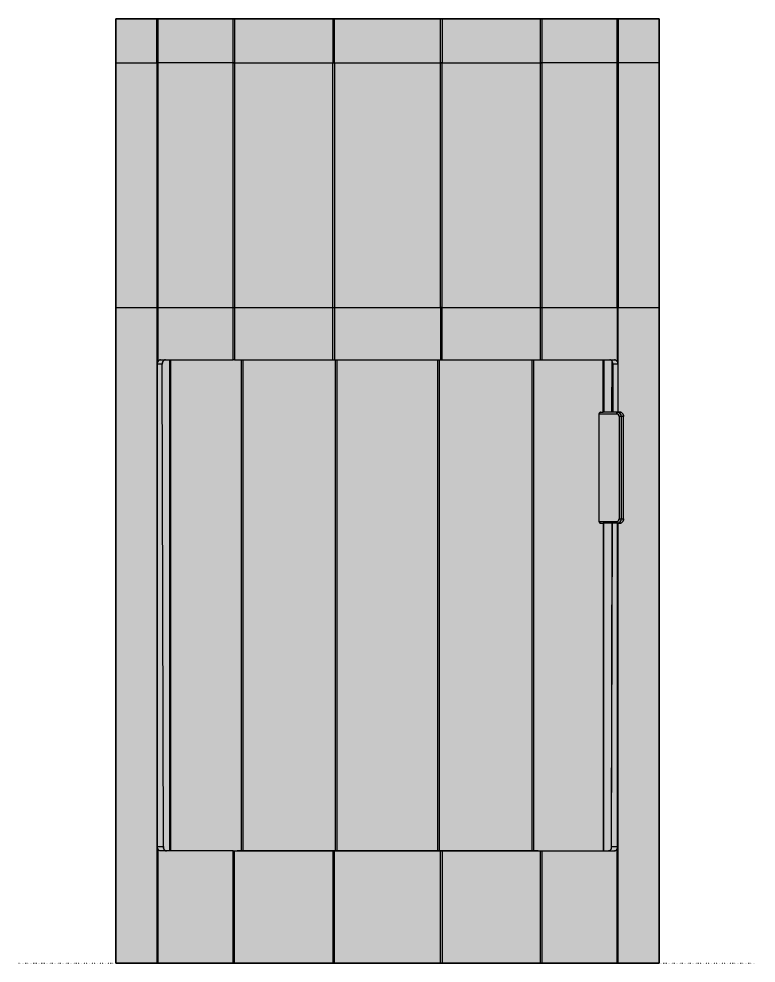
# Model space of a CAD drawing. Header units: millimetres. Extents: x 0 to 1813, y 0 to 648.
# Drawn here: x 0 to 506, y 0 to 648 of the extents above; entities that cross this region are included whole.
import ezdxf

# ---------------------------------------------------------------- set-up
doc = ezdxf.new("R2010")
doc.units = ezdxf.units.MM
doc.linetypes.add('Dots', pattern=[1, 0, -1])
doc.layers.add('Blocks', color=7, linetype='Continuous')
doc.layers.add('Blocks$Fill', color=7, linetype='Continuous', true_color=0xffffff)
for name, color, linetype, lineweight, true_color in [('Blocks$Inner', 7, 'Continuous', 25, 0x007f00), ('Blocks$Outline', 7, 'Continuous', 35, 0xff3f3f), ('Groud', 7, 'Dots', 25, 0x243775)]:
    doc.layers.add(name, color=color, linetype=linetype, lineweight=lineweight, true_color=true_color)

# ---------------------------------------------------------------- blocks, each defined once
blk = doc.blocks.new('Facet Cabinet High Front')
at = {"layer": 'Blocks$Fill'}
blk.add_hatch(color=256, dxfattribs=at).paths.add_polyline_path([(439.27, 618), (439.27, 647.98), (439.2, 648.05), (439.13, 648.05), (410.48, 648.05), (358.91, 648.05), (289.41, 648.05), (94.82, 648.05), (66.95, 648.05), (66.67, 648.05), (66.67, 647.98), (66.6, 647.98), (66.6, 647.91), (66.6, 618), (66.6, 450), (66.6, 0.07), (66.67, 0.07), (66.67, 0), (66.74, 0), (94.82, 0), (95.45, 0), (216.46, 0), (289.41, 0), (290.54, 0), (357.92, 0), (439.2, 0), (439.2, 0.07), (439.27, 0.07), (439.27, 0.14), (439.27, 449.93), (439.27, 617.93)], flags=0)
at = {"layer": 'Blocks$Inner'}
for p, q in [((95.38, 647.91), (95.38, 618.14)), ((146.96, 618.14), (146.96, 647.91)), ((411.19, 647.91), (411.19, 618.14)), ((411.19, 617.93), (411.19, 450.14)), ((411.19, 378.18), (411.19, 449.93)), ((103.36, 413.95), (103.36, 77.12)), ((103.99, 413.95), (103.99, 77.12)), ((152.6, 414.02), (152.6, 77.05)), ((153.59, 414.02), (153.59, 77.05)), ((215.33, 414.16), (216.46, 414.16)), ((217.3, 77.05), (217.3, 414.02)), ((218.43, 77.05), (218.43, 414.02)), ((287.44, 77.05), (287.44, 414.02)), ((288.64, 77.05), (288.64, 414.02)), ((352.28, 77.05), (352.28, 414.02)), ((353.26, 77.05), (353.26, 414.02)), ((401.45, 413.95), (401.45, 378.18)), ((398.98, 378.04), (400.96, 378.18)), ((401.45, 77.12), (401.45, 301.91)), ((411.19, 0.14), (411.19, 301.91)), ((95.38, 78.33), (95.38, 0.14)), ((146.96, 0.14), (146.96, 76.91))]:
    blk.add_line(p, q, dxfattribs=at)
for points in [[(66.6, 647.91), (66.6, 647.98), (66.67, 647.98), (66.67, 648.05), (66.74, 648.05), (66.81, 648.05), (66.88, 648.05), (66.95, 648.05), (66.88, 648.05), (66.81, 648.05), (66.74, 648.05), (66.67, 648.05), (66.67, 647.98), (66.6, 647.98), (66.6, 647.91), (66.6, 618)], [(66.95, 648.05), (94.82, 648.05), (94.89, 648.05), (94.96, 648.05), (95.03, 648.05), (95.1, 648.05), (95.17, 648.05), (95.24, 648.05), (95.38, 648.05), (95.45, 648.05)], [(94.82, 648.05), (94.75, 647.98), (94.75, 647.91)], [(94.75, 618.14), (94.75, 647.91), (94.75, 647.98), (94.82, 648.05), (94.89, 648.05), (94.96, 648.05), (95.03, 648.05), (95.1, 648.05), (95.17, 648.05), (95.24, 648.05), (95.38, 648.05), (95.45, 648.05), (147.03, 648.05), (147.17, 648.05), (147.24, 648.05), (147.38, 648.05), (147.45, 648.05), (147.59, 648.05), (147.74, 648.05), (147.88, 648.05), (147.95, 648.05), (215.4, 648.05), (215.47, 648.05), (215.61, 648.05), (215.75, 648.05), (215.89, 648.05), (216.03, 648.05), (216.17, 648.05), (216.32, 648.05), (216.46, 648.05), (289.41, 648.05), (289.41, 647.98), (289.41, 647.91)], [(147.95, 647.91), (147.95, 647.98), (147.95, 648.05), (147.95, 647.98), (147.95, 647.91), (147.95, 618.14), (147.95, 618.07), (147.95, 618), (147.88, 618), (147.74, 618), (147.59, 618), (147.45, 618), (147.38, 618), (147.24, 618), (147.17, 618), (147.03, 618), (95.45, 618), (95.38, 618), (95.38, 617.93), (95.38, 450.14)], [(147.03, 648.05), (147.17, 648.05), (147.24, 648.05), (147.38, 648.05), (147.45, 648.05), (147.59, 648.05), (147.74, 648.05), (147.88, 648.05), (147.95, 648.05)], [(215.4, 648.05), (215.33, 648.05), (215.33, 647.98), (215.33, 647.91)], [(216.46, 648.05), (216.46, 647.98), (216.46, 647.91)], [(290.54, 648.05), (290.4, 648.05), (290.26, 648.05), (290.12, 648.05), (289.98, 648.05), (289.83, 648.05), (289.69, 648.05), (289.55, 648.05), (289.41, 648.05)], [(290.54, 647.91), (290.54, 647.98), (290.54, 648.05), (290.54, 647.98), (290.54, 647.91), (290.54, 618.14), (290.54, 618.07), (290.54, 618), (290.4, 618), (290.26, 618), (290.12, 618), (289.98, 618), (289.83, 618), (289.69, 618), (289.55, 618), (289.41, 618), (289.41, 618.07), (289.41, 618.14), (289.41, 647.91), (289.41, 647.98), (289.41, 648.05), (289.55, 648.05), (289.69, 648.05), (289.83, 648.05), (289.98, 648.05), (290.12, 648.05), (290.26, 648.05), (290.4, 648.05), (290.54, 648.05), (357.92, 648.05), (358.06, 648.05), (358.2, 648.05), (358.27, 648.05), (358.41, 648.05), (358.56, 648.05), (358.63, 648.05), (358.77, 648.05), (358.84, 648.05), (358.91, 648.05), (358.91, 647.98), (358.91, 647.91), (358.91, 618.14), (358.91, 618.07), (358.84, 618.07), (358.84, 618), (358.91, 618), (358.91, 617.93), (358.91, 450.14), (358.91, 450.07), (358.84, 450), (358.91, 450), (358.91, 449.93), (358.91, 414.16)], [(357.92, 647.91), (357.92, 647.98), (357.92, 648.05)], [(438.99, 618), (439.06, 618), (439.13, 618), (439.2, 618), (439.27, 618), (439.27, 617.93), (439.27, 618), (439.2, 618), (439.13, 618), (439.06, 618), (438.99, 618), (411.05, 618), (410.98, 618), (410.91, 618), (410.84, 618), (410.77, 618), (410.7, 618), (410.63, 618), (410.56, 618), (410.41, 618), (358.84, 618), (358.77, 618), (358.63, 618), (358.56, 618), (358.41, 618), (358.27, 618), (358.2, 618), (358.06, 618), (357.92, 618), (357.92, 618.07), (357.92, 618.14), (357.92, 647.91), (357.92, 647.98), (357.92, 648.05), (358.06, 648.05), (358.2, 648.05), (358.27, 648.05), (358.41, 648.05), (358.56, 648.05), (358.63, 648.05), (358.77, 648.05), (358.84, 648.05), (358.91, 648.05), (358.91, 647.98), (358.91, 647.91)], [(358.84, 648.05), (410.41, 648.05), (410.48, 648.05), (410.48, 647.98), (410.48, 647.91)], [(410.48, 618.14), (410.48, 647.91), (410.48, 647.98), (410.48, 648.05), (410.41, 648.05), (410.56, 648.05), (410.63, 648.05), (410.7, 648.05), (410.77, 648.05), (410.84, 648.05), (410.91, 648.05), (410.98, 648.05), (411.05, 648.05), (438.99, 648.05), (439.06, 648.05), (439.13, 648.05), (439.2, 648.05), (439.27, 647.98), (439.27, 647.91), (439.27, 618)], [(66.6, 450), (66.6, 617.93), (66.6, 618), (66.67, 618), (66.74, 618), (66.81, 618), (66.88, 618), (66.95, 618), (94.82, 618), (94.75, 618), (94.75, 617.93), (94.75, 450.14)], [(94.82, 618), (94.89, 618), (94.96, 618), (95.03, 618), (95.1, 618), (95.17, 618), (95.24, 618), (95.38, 618), (95.45, 618), (95.38, 618), (95.24, 618), (95.17, 618), (95.1, 618), (95.03, 618), (94.96, 618), (94.89, 618), (94.82, 618), (94.75, 618), (94.75, 617.93)], [(146.96, 450.14), (146.96, 617.93), (146.96, 618), (147.03, 618), (147.17, 618), (147.24, 618), (147.38, 618), (147.45, 618), (147.59, 618), (147.74, 618), (147.88, 618), (147.95, 618), (215.4, 618), (215.33, 618.07), (215.33, 618.14)], [(146.96, 617.93), (146.96, 618), (147.03, 618)], [(215.4, 618), (215.33, 618), (215.33, 617.93), (215.33, 618), (215.4, 618), (215.47, 618), (215.61, 618), (215.75, 618), (215.89, 618), (216.03, 618), (216.17, 618), (216.32, 618), (216.46, 618), (216.46, 617.93), (216.46, 450.14), (216.46, 450.07), (216.46, 450), (289.41, 450), (289.41, 450.07), (289.41, 450.14), (289.41, 450.07), (289.41, 450), (289.55, 450), (289.69, 450), (289.83, 450), (289.98, 450), (290.12, 450), (290.26, 450), (290.4, 450), (290.54, 450), (290.54, 450.07), (290.54, 450.14), (290.54, 450.07), (290.54, 450), (290.4, 450), (290.26, 450), (290.12, 450), (289.98, 450), (289.83, 450), (289.69, 450), (289.55, 450), (289.41, 450), (289.41, 449.93), (289.41, 414.16)], [(215.33, 450), (215.33, 449.93), (215.33, 450), (215.4, 450), (215.33, 450), (215.33, 450.07), (215.33, 450.14), (215.33, 617.93)], [(216.46, 618.14), (216.46, 618.07), (216.46, 618), (289.41, 618), (289.55, 618), (289.69, 618), (289.83, 618), (289.98, 618), (290.12, 618), (290.26, 618), (290.4, 618), (290.54, 618), (357.92, 618), (358.06, 618), (358.2, 618), (358.27, 618), (358.41, 618), (358.56, 618), (358.63, 618), (358.77, 618), (358.84, 618), (358.91, 618), (358.91, 617.93)], [(289.41, 450.14), (289.41, 617.93), (289.41, 618), (289.41, 618.07), (289.41, 618.14)], [(290.54, 450.14), (290.54, 617.93), (290.54, 618), (290.54, 618.07), (290.54, 618.14)], [(357.92, 414.16), (357.92, 449.93), (357.92, 450), (357.92, 450.07), (357.92, 450.14), (357.92, 617.93), (357.92, 618), (357.92, 618.07), (357.92, 618.14)], [(439.27, 617.93), (439.27, 449.93), (439.27, 0.14), (439.27, 0.07), (439.2, 0.07), (439.2, 0), (439.13, 0), (439.06, 0), (438.99, 0), (411.05, 0), (410.98, 0), (410.91, 0), (410.84, 0), (410.77, 0), (410.7, 0), (410.63, 0), (410.56, 0), (410.41, 0), (358.84, 0), (358.77, 0), (358.63, 0), (358.56, 0), (358.41, 0), (358.27, 0), (358.2, 0), (358.06, 0), (357.92, 0), (357.92, 0.07), (357.92, 0.14), (357.92, 76.91), (357.92, 76.98), (357.92, 77.05), (357.92, 76.98), (357.92, 76.91)], [(358.91, 618.14), (358.91, 618.07), (358.84, 618.07), (358.84, 618)], [(410.41, 618), (410.56, 618), (410.63, 618), (410.7, 618), (410.77, 618), (410.84, 618), (410.91, 618), (410.98, 618), (411.05, 618)], [(410.41, 450), (410.48, 450), (410.48, 449.93), (410.48, 450), (410.41, 450), (410.48, 450.07), (410.48, 450.14), (410.48, 617.93)], [(94.82, 0), (66.95, 0), (66.88, 0), (66.81, 0), (66.74, 0), (66.67, 0), (66.67, 0.07), (66.6, 0.07), (66.6, 0.14), (66.6, 449.93), (66.6, 450), (66.67, 450), (66.74, 450), (66.81, 450), (66.88, 450), (66.95, 450), (94.82, 450), (94.89, 450), (94.96, 450), (95.03, 450), (95.1, 450), (95.17, 450), (95.24, 450), (95.38, 450), (95.45, 450), (95.38, 450), (95.38, 449.93), (95.38, 412.55)], [(94.82, 450), (94.75, 450), (94.75, 449.93)], [(95.38, 450), (95.24, 450), (95.17, 450), (95.1, 450), (95.03, 450), (94.96, 450), (94.89, 450), (94.82, 450), (94.75, 450), (94.75, 449.93), (94.75, 0.14)], [(95.38, 449.93), (95.38, 450), (95.45, 450), (147.03, 450)], [(146.96, 449.93), (146.96, 450), (147.03, 450), (147.17, 450), (147.24, 450), (147.38, 450), (147.45, 450), (147.59, 450), (147.74, 450), (147.88, 450), (147.95, 450), (147.95, 449.93), (147.95, 414.16), (215.26, 414.16), (215.33, 414.16), (215.33, 449.93)], [(147.95, 414.16), (147.88, 414.16), (146.96, 414.16), (146.96, 449.93), (146.96, 450), (147.03, 450), (147.17, 450), (147.24, 450), (147.38, 450), (147.45, 450), (147.59, 450), (147.74, 450), (147.88, 450), (147.95, 450), (215.4, 450), (215.47, 450), (215.61, 450), (215.75, 450), (215.89, 450), (216.03, 450), (216.17, 450), (216.32, 450), (216.46, 450), (216.46, 449.93), (216.46, 414.16), (289.41, 414.16), (290.54, 414.16), (290.61, 414.16), (357.92, 414.16), (357.99, 414.16), (358.91, 414.16), (358.98, 414.16), (408.72, 414.16)], [(215.33, 450.14), (215.33, 450.07), (215.33, 450), (215.4, 450), (215.47, 450), (215.61, 450), (215.75, 450), (215.89, 450), (216.03, 450), (216.17, 450), (216.32, 450), (216.46, 450), (216.46, 450.07), (216.46, 450.14)], [(290.54, 414.16), (290.54, 449.93), (290.54, 450), (357.92, 450), (358.06, 450), (358.2, 450), (358.27, 450), (358.41, 450), (358.56, 450), (358.63, 450), (358.77, 450), (358.84, 450)], [(357.92, 450.14), (357.92, 450.07), (357.92, 450), (358.06, 450), (358.2, 450), (358.27, 450), (358.41, 450), (358.56, 450), (358.63, 450), (358.77, 450), (358.84, 450), (410.41, 450), (410.56, 450), (410.63, 450), (410.7, 450), (410.77, 450), (410.84, 450), (410.91, 450), (410.98, 450), (411.05, 450), (439.27, 450)], [(358.91, 450.14), (358.91, 450.07), (358.84, 450), (358.91, 450), (358.91, 449.93)], [(410.48, 449.93), (410.48, 412.96), (410.13, 413.46), (409.71, 413.81), (409.21, 414.02), (408.72, 414.16), (409.21, 414.02), (409.71, 413.81), (410.13, 413.46), (410.48, 412.96), (410.84, 412.04), (410.91, 411.06), (410.91, 378.18)], [(410.48, 450.14), (410.48, 450.07), (410.41, 450), (410.56, 450), (410.63, 450), (410.7, 450), (410.77, 450), (410.84, 450), (410.91, 450), (410.98, 450), (411.05, 450)], [(97.22, 77.05), (96.65, 77.12), (96.23, 77.33), (95.81, 77.68), (95.52, 78.18), (95.17, 79.02), (95.1, 79.52), (95.1, 79.87), (95.1, 80.01), (99.12, 80.08), (99.12, 79.94), (99.19, 79.09), (99.55, 78.18), (99.9, 77.72), (100.32, 77.35), (100.68, 77.12), (101.24, 77.05), (100.68, 77.12), (100.32, 77.35), (99.9, 77.72), (99.55, 78.18), (99.19, 79.09), (99.12, 79.94), (99.12, 80.08), (98.42, 410.99), (98.42, 411.06), (98.42, 411.13), (98.42, 411.48), (98.49, 411.97), (98.84, 412.89), (98.49, 411.97), (98.42, 411.48), (98.42, 411.13), (98.42, 411.06), (98.42, 410.99), (98.49, 412.04), (98.84, 412.96), (99.14, 413.44), (99.58, 413.84), (100.02, 414.08), (100.54, 414.16), (100.02, 414.08), (99.58, 413.84), (99.14, 413.44), (98.84, 412.96), (98.84, 412.89)], [(146.96, 77.05), (97.22, 77.05), (96.65, 77.12), (96.23, 77.33), (95.81, 77.68), (95.52, 78.18), (95.17, 79.02), (95.1, 79.52), (95.1, 79.87), (95.1, 80.01), (95.1, 411.06), (95.17, 412.04), (95.52, 412.89), (95.81, 413.45), (96.23, 413.84), (96.65, 414.08), (97.22, 414.16), (96.65, 414.08), (96.23, 413.84), (95.81, 413.45), (95.52, 412.89), (95.45, 412.89), (95.38, 412.96)], [(98.84, 412.96), (98.49, 412.04), (98.42, 410.99), (95.1, 411.06), (95.17, 412.04), (95.52, 412.89)], [(97.15, 414.16), (146.89, 414.16), (146.96, 414.16)], [(412.25, 378.18), (400.96, 378.18), (400.96, 413.95)], [(406.96, 378.18), (407.03, 412.96), (407.03, 412.89), (407.1, 412.89), (406.76, 413.38), (406.35, 413.78), (406.01, 414.03), (405.46, 414.11), (406.01, 414.03), (406.35, 413.78), (406.76, 413.38), (407.1, 412.89), (407.38, 411.97), (407.52, 411.13), (407.52, 411.06), (407.52, 410.99), (407.52, 411.06), (407.52, 411.13), (407.38, 411.97), (407.1, 412.89), (407.03, 412.89), (407.03, 412.96)], [(410.48, 412.96), (410.84, 412.04), (410.91, 411.06), (410.84, 411.06), (410.77, 411.06), (407.52, 410.99), (407.45, 378.18)], [(410.91, 411.06), (410.84, 411.06), (410.77, 411.06)], [(398.98, 301.98), (398.84, 302.05), (398.7, 302.05), (398.56, 302.19), (398.49, 302.33), (398.42, 302.47), (398.35, 302.61), (398.28, 302.82), (398.28, 302.97), (398.28, 377.05), (398.28, 377.26), (398.35, 377.47), (398.42, 377.61), (398.49, 377.75), (398.56, 377.9), (398.7, 377.97), (398.84, 378.04), (398.98, 378.04), (398.84, 378.04), (398.7, 377.97), (398.56, 377.9), (398.49, 377.75), (398.42, 377.61), (398.35, 377.47), (398.28, 377.26), (398.28, 377.05), (410.13, 377.05), (410.77, 376.91), (411.05, 376.77), (411.33, 376.48), (411.54, 376.13), (411.68, 375.78), (411.83, 375.07), (411.83, 305.01), (411.97, 305.01), (412.18, 305.01), (412.39, 305.01), (412.6, 305.01), (412.74, 305.01), (412.95, 305.01), (413.1, 305.01), (413.24, 305.01), (413.1, 304.31), (412.95, 303.67), (412.46, 302.89), (412.04, 302.47), (411.61, 302.19), (410.7, 301.98), (410.56, 302.05), (410.48, 302.05), (410.41, 302.19), (410.34, 302.33), (410.27, 302.47), (410.2, 302.61), (410.2, 302.82), (410.13, 302.97), (410.2, 302.82), (410.2, 302.61), (410.27, 302.47), (410.34, 302.33), (410.41, 302.19), (410.48, 302.05), (410.56, 302.05), (410.7, 301.98), (412.25, 301.91), (400.96, 301.91), (400.96, 77.12)], [(410.13, 377.05), (410.2, 377.26), (410.2, 377.47), (410.27, 377.61), (410.34, 377.75), (410.41, 377.9), (410.48, 377.97), (410.56, 378.04), (410.7, 378.04), (411.61, 377.82), (412.04, 377.54), (412.46, 377.19), (412.95, 376.41), (413.1, 375.78), (413.24, 375.07), (413.1, 375.07), (412.95, 375.07), (412.74, 375.07), (412.6, 375.07), (412.39, 375.07), (412.18, 375.07), (411.97, 375.07), (411.83, 375.07)], [(414.93, 375.14), (414.79, 376.06), (414.37, 376.98), (414.01, 377.47), (413.52, 377.82), (412.95, 378.04), (412.39, 378.18), (412.95, 378.04), (413.52, 377.82), (414.01, 377.47), (414.37, 376.98), (414.79, 376.06), (414.93, 375.14), (414.86, 375.14), (414.79, 375.14)], [(410.13, 302.97), (410.77, 303.11), (411.05, 303.32), (411.33, 303.6), (411.54, 303.88), (411.68, 304.24), (411.83, 305.01), (411.68, 304.24), (411.54, 303.88), (411.33, 303.6), (411.05, 303.32), (410.77, 303.11), (410.13, 302.97), (398.28, 302.97), (398.28, 302.82), (398.35, 302.61), (398.42, 302.47), (398.49, 302.33), (398.56, 302.19), (398.7, 302.05), (398.84, 302.05), (398.98, 301.98), (400.96, 301.91)], [(411.83, 305.01), (411.97, 305.01), (412.18, 305.01), (412.39, 305.01), (412.6, 305.01), (412.74, 305.01), (412.95, 305.01), (413.1, 305.01), (413.24, 305.01), (413.1, 304.31), (412.95, 303.67), (412.46, 302.89), (412.04, 302.47), (411.61, 302.19), (410.7, 301.98)], [(414.79, 304.87), (414.86, 304.87), (414.93, 304.87), (414.79, 304.02), (414.37, 303.04), (414.01, 302.61), (413.52, 302.26), (412.95, 301.98), (412.39, 301.91), (412.25, 301.91)], [(412.39, 301.91), (412.95, 301.98), (413.52, 302.26), (414.01, 302.61), (414.37, 303.04), (414.79, 304.02), (414.93, 304.87)], [(356.23, 77.05), (355.17, 77.05), (290.54, 77.05), (357.92, 77.05), (358.84, 77.05), (358.91, 77.05), (408.65, 77.05), (409.21, 77.12), (409.64, 77.33), (410.06, 77.68), (410.41, 78.18), (410.7, 79.02), (410.77, 80.01), (410.77, 301.91)], [(406.82, 301.91), (406.32, 78.18), (406.67, 79.09), (406.75, 79.59), (406.75, 79.94), (406.75, 80.01), (406.75, 80.08), (407.24, 301.91)], [(95.38, 78.11), (95.45, 78.11), (95.45, 78.18), (95.52, 78.18)], [(406.32, 78.18), (406.04, 77.72), (405.62, 77.35), (405.19, 77.12), (404.63, 77.05), (405.19, 77.12), (405.62, 77.35), (406.04, 77.72), (406.32, 78.18), (406.67, 79.09), (406.75, 79.59), (406.75, 79.94), (406.75, 80.01), (406.75, 80.08), (410.77, 80.01), (410.7, 79.02), (410.41, 78.18), (410.06, 77.68), (409.64, 77.33), (409.21, 77.12), (408.65, 77.05)], [(410.48, 0.14), (410.48, 78.11), (410.48, 78.18), (410.41, 78.18), (410.48, 78.18), (410.48, 78.11)], [(95.45, 0), (95.38, 0), (95.24, 0), (95.17, 0), (95.1, 0), (95.03, 0), (94.96, 0), (94.89, 0), (94.82, 0), (94.89, 0), (94.96, 0), (95.03, 0), (95.1, 0), (95.17, 0), (95.24, 0), (95.38, 0), (95.45, 0), (147.03, 0), (147.17, 0), (147.24, 0), (147.38, 0), (147.45, 0), (147.59, 0), (147.74, 0), (147.88, 0), (147.95, 0), (215.4, 0), (215.47, 0), (215.61, 0), (215.75, 0), (215.89, 0), (216.03, 0), (216.17, 0), (216.32, 0), (216.46, 0), (216.46, 0.07), (216.46, 0.14), (216.46, 76.91), (216.46, 76.98), (216.46, 77.05), (289.41, 77.05), (289.41, 76.98), (289.41, 76.91)], [(215.33, 76.91), (215.33, 76.98), (215.33, 77.05)], [(290.54, 76.91), (290.54, 76.98), (290.54, 77.05), (289.62, 77.05), (289.41, 77.05), (290.54, 77.05), (290.54, 76.98), (290.54, 76.91), (290.54, 0.14), (290.54, 0.07), (290.54, 0), (290.4, 0), (290.26, 0), (290.12, 0), (289.98, 0), (289.83, 0), (289.69, 0), (289.55, 0), (289.41, 0), (289.41, 0.07), (289.41, 0.14), (289.41, 76.91), (289.41, 76.98), (289.41, 77.05), (288.42, 77.05), (217.44, 77.05), (216.46, 77.05), (216.25, 77.05), (215.33, 77.05), (215.4, 77.05), (215.33, 77.05), (215.33, 76.98), (215.33, 76.91), (215.33, 0.14)], [(215.4, 77.05), (216.46, 77.05), (216.46, 76.98), (216.46, 76.91)], [(358.91, 76.91), (358.91, 0.14), (358.91, 0.07), (358.84, 0), (358.77, 0), (358.63, 0), (358.56, 0), (358.41, 0), (358.27, 0), (358.2, 0), (358.06, 0), (357.92, 0)], [(290.54, 0.14), (290.54, 0.07), (290.54, 0), (290.4, 0), (290.26, 0), (290.12, 0), (289.98, 0), (289.83, 0), (289.69, 0), (289.55, 0), (289.41, 0), (216.46, 0), (216.32, 0), (216.17, 0), (216.03, 0), (215.89, 0), (215.75, 0), (215.61, 0), (215.47, 0), (215.4, 0), (215.33, 0), (215.33, 0.07), (215.33, 0.14), (215.33, 0.07), (215.33, 0), (215.4, 0)], [(216.46, 0.14), (216.46, 0.07), (216.46, 0)], [(289.41, 0), (289.41, 0.07), (289.41, 0.14)], [(290.54, 0), (357.92, 0), (357.92, 0.07), (357.92, 0.14)], [(358.91, 0.14), (358.91, 0.07), (358.84, 0)], [(411.05, 0), (410.98, 0), (410.91, 0), (410.84, 0), (410.77, 0), (410.7, 0), (410.63, 0), (410.56, 0), (410.41, 0)], [(439.27, 0.14), (439.27, 0.07), (439.2, 0.07), (439.2, 0), (439.13, 0), (439.06, 0), (438.99, 0)]]:
    blk.add_lwpolyline(points, dxfattribs=at)
for points in [[(216.32, 618), (216.46, 618), (216.46, 618.07), (216.46, 618.14), (216.46, 647.91), (216.46, 647.98), (216.46, 648.05), (216.32, 648.05), (216.17, 648.05), (216.03, 648.05), (215.89, 648.05), (215.75, 648.05), (215.61, 648.05), (215.47, 648.05), (215.4, 648.05), (215.33, 648.05), (215.33, 647.98), (215.33, 647.91), (215.33, 618.14), (215.33, 618.07), (215.4, 618), (215.47, 618), (215.61, 618), (215.75, 618), (215.89, 618), (216.03, 618), (216.17, 618)], [(410.48, 618), (410.48, 617.93), (410.48, 618), (410.41, 618)], [(410.77, 376.91), (410.13, 377.05), (410.2, 377.26), (410.2, 377.47), (410.27, 377.61), (410.34, 377.75), (410.41, 377.9), (410.48, 377.97), (410.56, 378.04), (410.7, 378.04), (411.61, 377.82), (412.04, 377.54), (412.46, 377.19), (412.95, 376.41), (413.1, 375.78), (413.24, 375.07), (413.24, 305.01), (414.79, 304.87), (414.86, 304.87), (414.93, 304.87), (414.93, 375.14), (414.86, 375.14), (414.79, 375.14), (413.24, 375.07), (413.1, 375.07), (412.95, 375.07), (412.74, 375.07), (412.6, 375.07), (412.39, 375.07), (412.18, 375.07), (411.97, 375.07), (411.83, 375.07), (411.68, 375.78), (411.54, 376.13), (411.33, 376.48), (411.05, 376.77)], [(410.48, 0.07), (410.48, 0.14), (410.48, 0.07), (410.41, 0)]]:
    blk.add_lwpolyline(points, close=True, dxfattribs=at)
for points in [[(147.95, 618.14, 0), (147.95, 618.07, 0), (147.95, 618, 0), (147.95, 617.93, 0), (147.95, 450.14, 0), (147.95, 450.07, 0), (147.95, 450, 0), (147.95, 450.07, 0), (147.95, 450.14, 0)], [(147.03, 77.05, 0), (147.95, 77.05, 0), (215.33, 77.05, 0), (150.7, 77.05, 0), (149.71, 77.05, 0)], [(147.95, 0.14, 0), (147.95, 0.07, 0), (147.95, 0, 0), (147.95, 0.07, 0), (147.95, 0.14, 0), (147.95, 76.91, 0), (147.95, 76.98, 0), (147.95, 77.05, 0), (147.95, 76.98, 0), (147.95, 76.91, 0)]]:
    blk.add_polyline3d(points, dxfattribs=at)
at = {"layer": 'Blocks$Outline'}
for points in [[(66.95, 648.05), (66.88, 648.05), (66.81, 648.05), (66.74, 648.05), (66.67, 648.05), (66.67, 647.98), (66.6, 647.98), (66.6, 647.91)], [(94.82, 648.05), (66.95, 648.05)], [(289.41, 648.05), (216.46, 648.05), (216.32, 648.05), (216.17, 648.05), (216.03, 648.05), (215.89, 648.05), (215.75, 648.05), (215.61, 648.05), (215.47, 648.05), (215.4, 648.05), (147.95, 648.05), (147.88, 648.05), (147.74, 648.05), (147.59, 648.05), (147.45, 648.05), (147.38, 648.05), (147.24, 648.05), (147.17, 648.05), (147.03, 648.05), (95.45, 648.05), (95.38, 648.05), (95.24, 648.05), (95.17, 648.05), (95.1, 648.05), (95.03, 648.05), (94.96, 648.05), (94.89, 648.05), (94.82, 648.05)], [(358.91, 648.05), (358.84, 648.05), (358.77, 648.05), (358.63, 648.05), (358.56, 648.05), (358.41, 648.05), (358.27, 648.05), (358.2, 648.05), (358.06, 648.05), (357.92, 648.05), (290.54, 648.05), (290.4, 648.05), (290.26, 648.05), (290.12, 648.05), (289.98, 648.05), (289.83, 648.05), (289.69, 648.05), (289.55, 648.05), (289.41, 648.05)], [(410.48, 648.05), (410.41, 648.05), (358.91, 648.05)], [(439.27, 618), (439.27, 647.91), (439.27, 647.98), (439.2, 648.05), (439.13, 648.05), (439.06, 648.05), (438.99, 648.05), (411.05, 648.05), (410.98, 648.05), (410.91, 648.05), (410.84, 648.05), (410.77, 648.05), (410.7, 648.05), (410.63, 648.05), (410.56, 648.05), (410.48, 648.05)], [(66.6, 647.91), (66.6, 618)], [(66.6, 618), (66.6, 617.93), (66.6, 450)], [(439.27, 617.93), (439.27, 618)], [(439.27, 449.93), (439.27, 617.93)], [(66.6, 450), (66.6, 449.93), (66.6, 0.14), (66.6, 0.07), (66.67, 0.07), (66.67, 0), (66.74, 0), (66.81, 0), (66.88, 0), (66.95, 0), (94.82, 0)], [(357.92, 0), (358.06, 0), (358.2, 0), (358.27, 0), (358.41, 0), (358.56, 0), (358.63, 0), (358.77, 0), (358.84, 0), (410.41, 0), (410.56, 0), (410.63, 0), (410.7, 0), (410.77, 0), (410.84, 0), (410.91, 0), (410.98, 0), (411.05, 0), (438.99, 0), (439.06, 0), (439.13, 0), (439.2, 0), (439.2, 0.07), (439.27, 0.07), (439.27, 0.14), (439.27, 449.93)], [(94.82, 0), (94.89, 0), (94.96, 0), (95.03, 0), (95.1, 0), (95.17, 0), (95.24, 0), (95.38, 0), (95.45, 0)], [(95.45, 0), (147.03, 0), (147.17, 0), (147.24, 0), (147.38, 0), (147.45, 0), (147.59, 0), (147.74, 0), (147.88, 0), (147.95, 0), (215.4, 0), (215.47, 0), (215.61, 0), (215.75, 0), (215.89, 0), (216.03, 0), (216.17, 0), (216.32, 0), (216.46, 0)], [(216.46, 0), (289.41, 0)], [(289.41, 0), (289.55, 0), (289.69, 0), (289.83, 0), (289.98, 0), (290.12, 0), (290.26, 0), (290.4, 0), (290.54, 0)], [(290.54, 0), (357.92, 0)]]:
    blk.add_lwpolyline(points, dxfattribs=at)

msp = doc.modelspace()

# ---------------------------------------------------------------- linework, layer by layer
at = {"layer": 'Groud'}
msp.add_lwpolyline([(0, 0), (505.87, 0)], dxfattribs=at)

# ---------------------------------------------------------------- block references
at = {"layer": 'Blocks'}
msp.add_blockref('Facet Cabinet High Front', (0, 0), dxfattribs=at)

doc.saveas('drawing.dxf')
